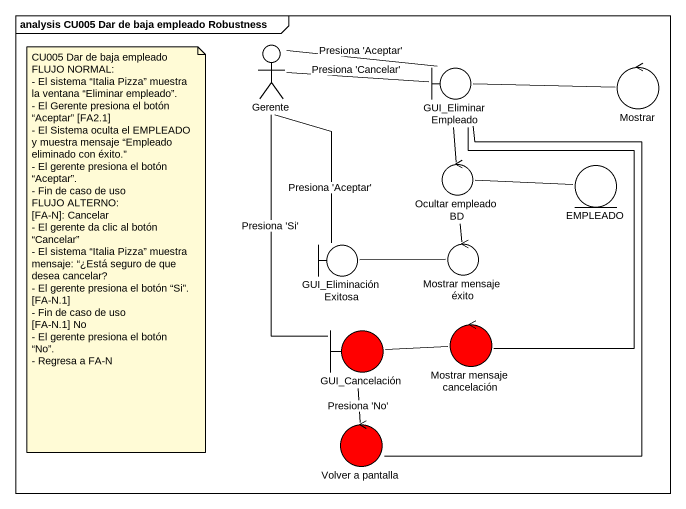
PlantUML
@startuml
mainframe analysis CU005 Dar de baja empleado Robustness
actor Gerente
boundary GUI_EliminarEmpleado
control Mostrar
control "Ocultar empleado BD" as Ocultar_empleado_BD
entity EMPLEADO
boundary GUI_EliminaciónExitosa
control "Mostrar mensaje éxito" as Mostrar_mensaje_éxito
boundary GUI_Cancelación #FF0000
control "Mostrar mensaje cancelación" as Mostrar_mensaje_cancelación #FF0000
control "Volver a pantalla" as Volver_a_pantalla #FF0000
Gerente -right- GUI_EliminarEmpleado : Presiona 'Aceptar'
Gerente -right- GUI_EliminarEmpleado : Presiona 'Cancelar'
Gerente -- GUI_EliminaciónExitosa : Presiona 'Aceptar'
Gerente -- GUI_Cancelación : Presiona 'Si'
GUI_EliminarEmpleado -right- Mostrar
GUI_EliminarEmpleado -- Ocultar_empleado_BD
GUI_EliminarEmpleado -- Mostrar_mensaje_cancelación
GUI_EliminarEmpleado -- Volver_a_pantalla
Ocultar_empleado_BD -- Mostrar_mensaje_éxito
EMPLEADO -left- Ocultar_empleado_BD
GUI_EliminaciónExitosa -right- Mostrar_mensaje_éxito
GUI_Cancelación -- Volver_a_pantalla : Presiona 'No'
Mostrar_mensaje_cancelación -left- GUI_Cancelación
note as N1
  CU005 Dar de baja empleado
  FLUJO NORMAL:
  - El sistema “Italia Pizza” muestra la ventana “Eliminar empleado”.
  - El Gerente presiona el botón “Aceptar” [FA2.1]
  - El Sistema oculta el EMPLEADO y muestra mensaje “Empleado eliminado con éxito.”
  - El gerente presiona el botón “Aceptar”.
  - Fin de caso de uso
  FLUJO ALTERNO:
  [FA-N]: Cancelar
  - El gerente da clic al botón “Cancelar”
  - El sistema “Italia Pizza” muestra mensaje: “¿Está seguro de que desea cancelar?
  - El gerente presiona el botón “Si”. [FA-N.1]
  - Fin de caso de uso
  [FA-N.1] No
  - El gerente presiona el botón “No”.
  - Regresa a FA-N
end note
@enduml
